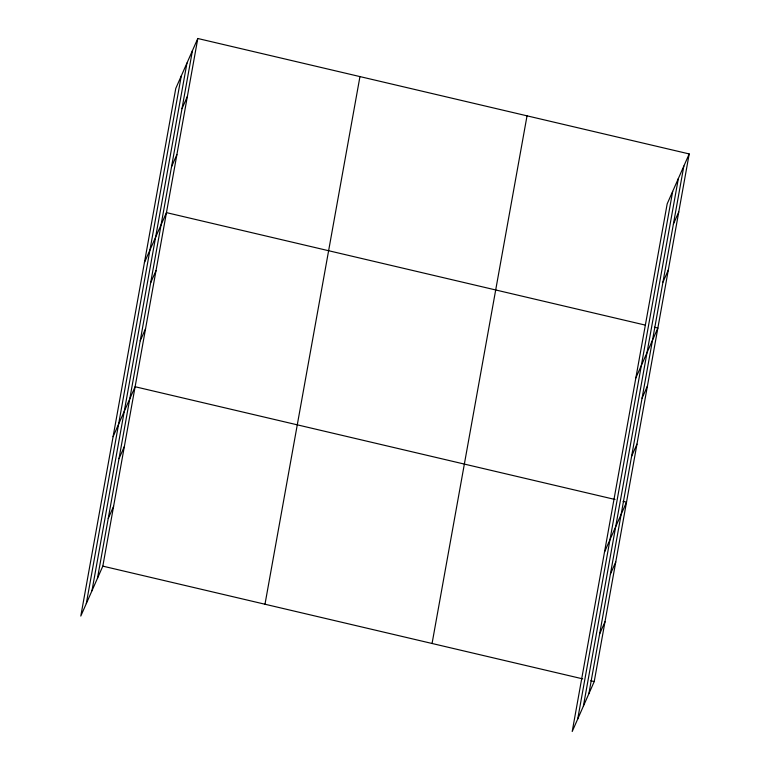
<?xml version="1.0" encoding="UTF-8"?>
<svg xmlns="http://www.w3.org/2000/svg" width="770" height="770" viewBox="0 0 770 770"><rect width="100%" height="100%" fill="white"/><g stroke="black" fill="none" stroke-linecap="round" stroke-linejoin="round"><path stroke-width="1.16" d="M86.307 603.593L181.277 75.951M91.977 590.744L186.946 63.092M97.472 578.27L192.442 50.618M197.794 38.5L175.772 88.425L80.802 616.067L102.824 566.143L197.794 38.5L689.198 153.933L594.228 681.575L572.206 731.5L667.176 203.858L689.198 153.933M264.986 604.238L359.956 76.596M432.066 643.479L527.036 115.837M577.712 719.026L672.682 191.383M583.381 706.177L678.351 178.524M588.877 693.693L683.847 166.05M181.999 108.666L187.341 96.539M171.556 166.705L176.898 154.577M144.433 262.551L166.455 212.626L645.202 325.084M150.66 282.783L156.002 270.665M140.217 340.821L145.559 328.703M113.094 436.667L135.116 386.742L615.018 499.48M119.004 458.67L124.345 446.542M108.243 518.47L113.585 506.342M673.404 224.089L678.745 211.971M662.96 282.138L668.302 270.01M635.837 377.974L657.859 328.058L654.404 327.24M642.065 398.215L647.406 386.097M631.621 456.254L636.963 444.136M604.498 552.1L626.52 502.175L623.065 501.366M610.408 574.102L615.75 561.975M599.647 633.903L604.989 621.775M102.824 566.143L582.726 678.871M590.773 680.767L594.228 681.575"/></g></svg>
